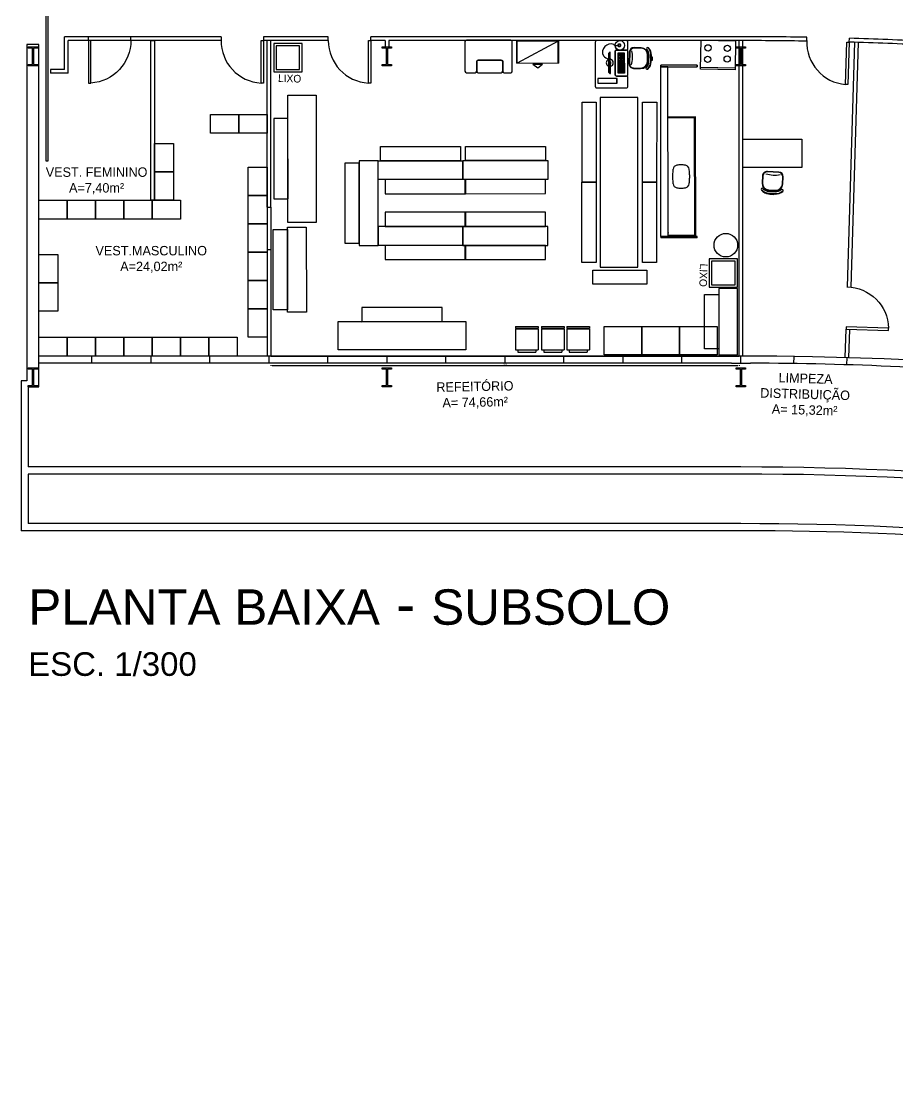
# Model space of a CAD drawing. Extents: x -15 to 8521, y -5327 to 1905.
# Drawn here: x -15 to 1843, y -1506 to 735 of the extents above; entities that cross this region are included whole.
import ezdxf

# ---------------------------------------------------------------- set-up
doc = ezdxf.new("R2010")
doc.units = 0
for name, color, linetype in [('AR-DIV', 2, 'Continuous'), ('AR-ESQ', 2, 'Continuous'), ('AR-EST', 4, 'Continuous'), ('AR-MOB', 2, 'Continuous'), ('AR-PAR-ALV', 5, 'Continuous'), ('AR-POR', 1, 'Continuous'), ('AR-TXT', 2, 'Continuous')]:
    doc.layers.add(name, color=color, linetype=linetype)
doc.layers.add('AR-VWP', color=7, linetype='Continuous', plot=False)
doc.styles.add('1-125', font='stylu.ttf', dxfattribs={"height": 0.2})
doc.styles.add('ARIAL', font='arial.ttf')
doc.dimstyles.new('ISO-25', dxfattribs={"dimtxt": 2.5, "dimasz": 2.5, "dimexe": 1.25, "dimexo": 0.625, "dimtad": 1, "dimtxsty": 'Standard', "dimcen": 2.5, "dimadec": 0, "dimazin": 0, "dimtfac": 1, "dimtmove": 0, "dimatfit": 3, "dimfxl": 1, "dimarcsym": 0})

# ---------------------------------------------------------------- blocks, each defined once
blk = doc.blocks.new('porta')
at = {"color": 2}
blk.add_lwpolyline([(0, 0), (0, 0.9), (0.05, 0.9), (0.05, 0)], close=True, dxfattribs=at)
at = {"color": 1}
blk.add_arc((0, 0.001), 0.9, 359.3457, 86.819, dxfattribs=at)
blk = doc.blocks.new('BANCADA COZINHA')
at = {"color": 5}
for p, q in [((13.006, 2.24), (13.01, 5.835)), ((13.156, 2.239), (13.156, 5.835))]:
    blk.add_line(p, q, dxfattribs=at)
at = {"color": 2}
for p, q in [((13.01, 5.835), (13.01, 5.865)), ((13.156, 5.835), (13.01, 5.835)), ((13.775, 5.865), (13.775, 5.835)), ((13.156, 2.239), (13.006, 2.239)), ((13.006, 2.239), (13.006, 2.209)), ((13.775, 2.209), (13.006, 2.209)), ((13.775, 2.239), (13.156, 2.239)), ((13.775, 2.209), (13.775, 2.239))]:
    blk.add_line(p, q, dxfattribs=at)
at = {"color": 1}
for p, q in [((13.742, 4.769), (13.156, 4.769)), ((13.722, 4.749), (13.156, 4.749)), ((13.722, 2.259), (13.722, 4.749)), ((13.742, 2.239), (13.742, 4.769)), ((13.742, 4.759), (13.742, 4.759)), ((13.156, 2.32), (13.156, 2.305)), ((13.722, 2.259), (13.156, 2.259)), ((13.742, 2.239), (13.156, 2.239))]:
    blk.add_line(p, q, dxfattribs=at)
at = {"color": 2}
blk.add_lwpolyline([(13.01, 5.835), (13.775, 5.835), (13.775, 5.865), (13.01, 5.865)], close=True, dxfattribs=at)
at = {"color": 1}
blk.add_lwpolyline([(13.252, 3.508, 0.023279), (13.254, 3.466, 0.01916), (13.261, 3.367, 0.021277), (13.262, 3.361, 0.022101), (13.263, 3.351, 0.137935), (13.289, 3.299, 0.168041), (13.343, 3.269, 0.040113), (13.433, 3.261, 0.040113), (13.524, 3.269, 0.168041), (13.578, 3.299, 0.137935), (13.604, 3.351, 0.022101), (13.605, 3.361, 0.021277), (13.606, 3.366, 0.01916), (13.614, 3.466, 0.023279), (13.616, 3.508, 0.023279), (13.614, 3.55, 0.01916), (13.606, 3.649, 0.021277), (13.606, 3.655, 0.022101), (13.604, 3.665, 0.137935), (13.578, 3.717, 0.168041), (13.524, 3.747, 0.040113), (13.434, 3.755, 0.040113), (13.344, 3.748, 0.168041), (13.29, 3.718, 0.137935), (13.264, 3.666, 0.022101), (13.262, 3.655, 0.021277), (13.262, 3.65, 0.01916), (13.254, 3.55, 0.023279)], format="xyb", close=True, dxfattribs=at)
blk.add_lwpolyline([(13.252, 3.508, 0.023279), (13.254, 3.466, 0.01916), (13.261, 3.367, 0.021277), (13.262, 3.361, 0.022101), (13.263, 3.351, 0.137935), (13.289, 3.299, 0.168041), (13.343, 3.269, 0.040113), (13.433, 3.261, 0.040113), (13.524, 3.269, 0.168041), (13.578, 3.299, 0.137935), (13.604, 3.351, 0.022101), (13.605, 3.361, 0.021277), (13.606, 3.366, 0.01916), (13.614, 3.466, 0.023279), (13.616, 3.508, 0.023279), (13.614, 3.55, 0.01916), (13.606, 3.649, 0.021277), (13.606, 3.655, 0.022101), (13.604, 3.665, 0.137935), (13.578, 3.717, 0.168041), (13.524, 3.747, 0.040113), (13.434, 3.755, 0.040113), (13.344, 3.748, 0.168041), (13.29, 3.718, 0.137935), (13.264, 3.666, 0.022101), (13.262, 3.655, 0.021277), (13.262, 3.65, 0.01916), (13.254, 3.55, 0.023279)], format="xyb", close=True, dxfattribs=at)
blk = doc.blocks.new('A$C5F0F14BC')
at = {"rotation": 0.05227500429160341}
blk.add_blockref('BANCADA COZINHA', (-14.598, -5.865), dxfattribs=at)
blk = doc.blocks.new('A$C371F30F3')
at = {"color": 2}
for p, q in [((0.48, 0.503), (0, 0.5)), ((0.003, 0.05), (0, 0.5)), ((0.483, 0.053), (0.48, 0.503)), ((0.003, 0), (0.003, 0.04)), ((0.483, 0.003), (0.003, 0)), ((0.483, 0.003), (0.483, 0.043))]:
    blk.add_line(p, q, dxfattribs=at)
at = {"color": 1}
for p, q in [((0.43, 0.553), (0.05, 0.55)), ((0.05, 0.5), (0.05, 0.55)), ((0.43, 0.503), (0.43, 0.553)), ((0.483, 0.053), (0.003, 0.05)), ((0.483, 0.043), (0.003, 0.04))]:
    blk.add_line(p, q, dxfattribs=at)
blk = doc.blocks.new('CADEIRA-S')
at = {"color": 2}
for p, q in [((0.072, 0.269), (-0.068, 0.269)), ((-0.218, 0.049), (-0.218, -0.101)), ((0.072, 0.219), (-0.068, 0.219)), ((0.072, 0.199), (-0.068, 0.199)), ((0.222, -0.101), (0.222, 0.049)), ((-0.118, -0.201), (0.122, -0.201))]:
    blk.add_line(p, q, dxfattribs=at)
at = {"color": 1}
for p, q in [((0.072, 0.259), (-0.068, 0.259)), ((-0.208, 0.049), (-0.208, -0.101)), ((0.072, 0.189), (-0.068, 0.189)), ((-0.015, 0.199), (-0.015, 0.219)), ((0.025, 0.199), (0.025, 0.219)), ((0.212, -0.101), (0.212, 0.049)), ((-0.118, -0.191), (0.122, -0.191))]:
    blk.add_line(p, q, dxfattribs=at)
at = {"color": 2}
blk.add_lwpolyline([(-0.032, 0.269), (-0.032, 0.287), (0.043, 0.287), (0.043, 0.269)], dxfattribs=at)
for centre, radius, start, end in [((-0.068, 0.049), 0.22, 90, 135), ((0.072, 0.049), 0.22, 45, 90), ((-0.206, 0.186), 0.025, 135, 315), ((-0.068, 0.049), 0.15, 90, 180), ((-0.068, 0.049), 0.17, 90, 135), ((0.072, 0.049), 0.17, 45, 90), ((0.072, 0.049), 0.15, 0, 90), ((0.21, 0.186), 0.025, 225, 45), ((-0.118, -0.101), 0.1, 180, 270), ((0.122, -0.101), 0.1, 270, 0)]:
    blk.add_arc(centre, radius, start, end, dxfattribs=at)
at = {"color": 1}
for centre, radius, start, end in [((-0.068, 0.049), 0.21, 90, 135), ((0.072, 0.049), 0.21, 45, 90), ((-0.068, 0.049), 0.14, 90, 180), ((0.072, 0.049), 0.14, 0, 90), ((-0.118, -0.101), 0.09, 180, 270), ((-0.005, -0.682), 0.553, 73.6911, 105.2491), ((0.122, -0.101), 0.09, 270, 0)]:
    blk.add_arc(centre, radius, start, end, dxfattribs=at)
blk = doc.blocks.new('CPU')
at = {"color": 1}
blk.add_line((1.172, 1.051), (1.172, 0.951), dxfattribs=at)
blk.add_lwpolyline([(0.782, 0.951), (1.192, 0.951), (1.192, 1.051), (0.782, 1.051)], close=True, dxfattribs=at)
blk = doc.blocks.new('mesa comp')
at = {"color": 2}
for p, q in [((3.893, 11.937), (3.849, 11.936)), ((3.864, 11.911), (3.864, 11.936)), ((3.879, 11.911), (3.879, 11.936)), ((3.879, 11.936), (3.879, 11.911)), ((4.016, 11.737), (4.037, 11.716)), ((4.445, 11.719), (4.037, 11.716)), ((4.466, 11.74), (4.445, 11.719))]:
    blk.add_line(p, q, dxfattribs=at)
at = {"color": 252}
for p, q in [((4.045, 11.932), (4.046, 11.924)), ((4.104, 11.934), (4.047, 11.934)), ((4.047, 11.923), (4.104, 11.923)), ((4.105, 11.925), (4.105, 11.933)), ((4.162, 12.035), (4.166, 12.035)), ((4.162, 12.022), (4.166, 12.022)), ((4.196, 12.018), (4.196, 11.993)), ((4.238, 12.02), (4.197, 12.02)), ((4.197, 11.991), (4.239, 11.991)), ((4.24, 11.993), (4.24, 12.018)), ((4.259, 12.025), (4.259, 12.034)), ((4.26, 12.014), (4.259, 12.018)), ((4.261, 12.036), (4.43, 12.037)), ((4.261, 12.023), (4.43, 12.024)), ((4.432, 12.026), (4.432, 12.035)), ((4.432, 12.015), (4.432, 12.019))]:
    blk.add_line(p, q, dxfattribs=at)
at = {"color": 2}
for points in [[(4.771, 12.09, 0.414214), (4.741, 12.12), (4.551, 12.12, 0.414214), (4.521, 12.09), (4.521, 11.88, -0.414214), (4.491, 11.85), (4.001, 11.85, -0.414214), (3.971, 11.88), (3.971, 12.09, 0.414214), (3.941, 12.12), (3.801, 12.12, 0.414214), (3.771, 12.09), (3.771, 11.46, 0.414214), (3.801, 11.43), (4.741, 11.43, 0.414214), (4.771, 11.46)], [(3.861, 11.97, 0.414214), (3.849, 11.958), (3.849, 11.923, 0.414214), (3.861, 11.911), (3.88, 11.911, 0.414214), (3.893, 11.924), (3.893, 11.958, 0.414214), (3.88, 11.971)]]:
    blk.add_lwpolyline(points, format="xyb", close=True, dxfattribs=at)
at = {"color": 1}
blk.add_lwpolyline([(4.521, 12.09, 0.414214), (4.491, 12.12), (4.001, 12.12, 0.414214), (3.971, 12.09), (3.971, 11.88, 0.414214), (4.001, 11.85), (4.491, 11.85, 0.414214), (4.521, 11.88)], format="xyb", close=True, dxfattribs=at)
at = {"color": 2}
blk.add_lwpolyline([(4.03, 12.046), (4.463, 12.049), (4.464, 11.917), (4.031, 11.914)], close=True, dxfattribs=at)
at = {"color": 252}
for points in [[(4.057, 12.023), (4.057, 12.032, 0.414214), (4.055, 12.034), (4.046, 12.034, 0.414214), (4.044, 12.032), (4.045, 12.023, 0.414214), (4.046, 12.022), (4.055, 12.022, 0.414214)], [(4.057, 12.007), (4.057, 12.016, 0.414214), (4.055, 12.018), (4.046, 12.018, 0.414214), (4.045, 12.016), (4.045, 12.007, 0.414214), (4.047, 12.006), (4.055, 12.006, 0.414214)], [(4.057, 11.991), (4.057, 12, 0.414214), (4.055, 12.002), (4.047, 12.002, 0.414214), (4.045, 12), (4.045, 11.991, 0.414214), (4.047, 11.99), (4.055, 11.99, 0.414214)], [(4.057, 11.975), (4.057, 11.984, 0.414214), (4.055, 11.986), (4.047, 11.986, 0.414214), (4.045, 11.984), (4.045, 11.975, 0.414214), (4.047, 11.974), (4.055, 11.974, 0.414214)], [(4.057, 11.96), (4.057, 11.968, 0.414214), (4.055, 11.97), (4.047, 11.97, 0.414214), (4.045, 11.968), (4.045, 11.959, 0.414214), (4.047, 11.958), (4.056, 11.958, 0.414214)], [(4.073, 12.024), (4.073, 12.032, 0.414214), (4.071, 12.034), (4.062, 12.034, 0.414214), (4.06, 12.032), (4.061, 12.024, 0.414214), (4.062, 12.022), (4.071, 12.022, 0.414214)], [(4.073, 12.008), (4.073, 12.016, 0.414214), (4.071, 12.018), (4.062, 12.018, 0.414214), (4.061, 12.016), (4.061, 12.008, 0.414214), (4.063, 12.006), (4.071, 12.006, 0.414214)], [(4.073, 11.992), (4.073, 12, 0.414214), (4.071, 12.002), (4.063, 12.002, 0.414214), (4.061, 12), (4.061, 11.992, 0.414214), (4.063, 11.99), (4.071, 11.99, 0.414214)], [(4.073, 11.976), (4.073, 11.984, 0.414214), (4.071, 11.986), (4.063, 11.986, 0.414214), (4.061, 11.984), (4.061, 11.976, 0.414214), (4.063, 11.974), (4.071, 11.974, 0.414214)], [(4.073, 11.96), (4.073, 11.968, 0.414214), (4.071, 11.97), (4.063, 11.97, 0.414214), (4.061, 11.968), (4.061, 11.96, 0.414214), (4.063, 11.958), (4.072, 11.958, 0.414214)], [(4.089, 12.024), (4.089, 12.032, 0.414214), (4.087, 12.034), (4.078, 12.034, 0.414214), (4.076, 12.032), (4.077, 12.024, 0.414214), (4.078, 12.022), (4.087, 12.022, 0.414214)], [(4.089, 12.008), (4.089, 12.016, 0.414214), (4.087, 12.018), (4.078, 12.018, 0.414214), (4.077, 12.016), (4.077, 12.008, 0.414214), (4.079, 12.006), (4.087, 12.006, 0.414214)], [(4.089, 11.992), (4.089, 12, 0.414214), (4.087, 12.002), (4.079, 12.002, 0.414214), (4.077, 12), (4.077, 11.992, 0.414214), (4.079, 11.99), (4.087, 11.99, 0.414214)], [(4.089, 11.976), (4.089, 11.984, 0.414214), (4.087, 11.986), (4.079, 11.986, 0.414214), (4.077, 11.984), (4.077, 11.976, 0.414214), (4.079, 11.974), (4.087, 11.974, 0.414214)], [(4.089, 11.96), (4.089, 11.968, 0.414214), (4.087, 11.97), (4.079, 11.97, 0.414214), (4.077, 11.968), (4.077, 11.96, 0.414214), (4.079, 11.958), (4.088, 11.958, 0.414214)], [(4.105, 12.024), (4.105, 12.033, 0.414214), (4.103, 12.034), (4.094, 12.034, 0.414214), (4.092, 12.032), (4.093, 12.024, 0.414214), (4.094, 12.022), (4.103, 12.022, 0.414214)], [(4.105, 12.008), (4.105, 12.017, 0.414214), (4.103, 12.018), (4.094, 12.018, 0.414214), (4.093, 12.016), (4.093, 12.008, 0.414214), (4.095, 12.006), (4.103, 12.006, 0.414214)], [(4.105, 11.992), (4.105, 12.001, 0.414214), (4.103, 12.002), (4.095, 12.002, 0.414214), (4.093, 12), (4.093, 11.992, 0.414214), (4.095, 11.99), (4.103, 11.99, 0.414214)], [(4.105, 11.976), (4.105, 11.985, 0.414214), (4.103, 11.986), (4.095, 11.986, 0.414214), (4.093, 11.984), (4.093, 11.976, 0.414214), (4.095, 11.974), (4.103, 11.974, 0.414214)], [(4.105, 11.96), (4.105, 11.969, 0.414214), (4.103, 11.97), (4.095, 11.97, 0.414214), (4.093, 11.968), (4.093, 11.96, 0.414214), (4.095, 11.958), (4.104, 11.958, 0.414214)], [(4.136, 12.024), (4.136, 12.033, 0.414214), (4.134, 12.035), (4.125, 12.035, 0.414214), (4.123, 12.033), (4.123, 12.024, 0.414214), (4.125, 12.022), (4.134, 12.022, 0.414214)], [(4.136, 12.008), (4.136, 12.017, 0.414214), (4.134, 12.019), (4.125, 12.019, 0.414214), (4.123, 12.017), (4.124, 12.008, 0.414214), (4.125, 12.006), (4.134, 12.006, 0.414214)], [(4.136, 11.98), (4.136, 11.988, 0.414214), (4.134, 11.99), (4.126, 11.99, 0.414214), (4.124, 11.988), (4.124, 11.98, 0.414214), (4.126, 11.978), (4.135, 11.978, 0.414214)], [(4.137, 11.96), (4.137, 11.968, 0.414214), (4.135, 11.97), (4.126, 11.97, 0.414214), (4.125, 11.968), (4.125, 11.96, 0.414214), (4.126, 11.958), (4.135, 11.958, 0.414214)], [(4.138, 11.925), (4.138, 11.934, 0.414214), (4.136, 11.935), (4.127, 11.935, 0.414214), (4.125, 11.934), (4.125, 11.925, 0.414214), (4.127, 11.923), (4.136, 11.923, 0.414214)], [(4.152, 12.024), (4.152, 12.033, 0.414214), (4.15, 12.035), (4.141, 12.035, 0.414214), (4.139, 12.033), (4.139, 12.024, 0.414214), (4.141, 12.022), (4.15, 12.022, 0.414214)], [(4.152, 12.008), (4.152, 12.017, 0.414214), (4.15, 12.019), (4.141, 12.019, 0.414214), (4.139, 12.017), (4.14, 12.008, 0.414214), (4.141, 12.006), (4.15, 12.006, 0.414214)], [(4.152, 11.98), (4.152, 11.989, 0.414214), (4.15, 11.99), (4.142, 11.99, 0.414214), (4.14, 11.989), (4.14, 11.98, 0.414214), (4.142, 11.978), (4.151, 11.978, 0.414214)], [(4.153, 11.96), (4.153, 11.969, 0.414214), (4.151, 11.97), (4.142, 11.97, 0.414214), (4.141, 11.968), (4.141, 11.96, 0.414214), (4.142, 11.958), (4.151, 11.958, 0.414214)], [(4.154, 11.925), (4.154, 11.934, 0.414214), (4.152, 11.936), (4.143, 11.936, 0.414214), (4.141, 11.934), (4.141, 11.925, 0.414214), (4.143, 11.923), (4.152, 11.923, 0.414214)], [(4.168, 12.024), (4.168, 12.033, 0.414214), (4.166, 12.035), (4.157, 12.035, 0.414214), (4.155, 12.033), (4.155, 12.024, 0.414214), (4.157, 12.022), (4.166, 12.022, 0.414214)], [(4.168, 12.008), (4.168, 12.017, 0.414214), (4.166, 12.019), (4.157, 12.019, 0.414214), (4.155, 12.017), (4.156, 12.008, 0.414214), (4.157, 12.006), (4.166, 12.006, 0.414214)], [(4.168, 11.98), (4.168, 11.989, 0.414214), (4.166, 11.991), (4.158, 11.991, 0.414214), (4.156, 11.989), (4.156, 11.98, 0.414214), (4.158, 11.978), (4.167, 11.978, 0.414214)], [(4.169, 11.96), (4.169, 11.969, 0.414214), (4.167, 11.971), (4.158, 11.97, 0.414214), (4.157, 11.969), (4.157, 11.96, 0.414214), (4.158, 11.958), (4.167, 11.958, 0.414214)], [(4.17, 11.925), (4.17, 11.934, 0.414214), (4.168, 11.936), (4.159, 11.936, 0.414214), (4.157, 11.934), (4.157, 11.925, 0.414214), (4.159, 11.923), (4.168, 11.923, 0.414214)], [(4.208, 11.977), (4.208, 11.986, 0.414214), (4.206, 11.987), (4.198, 11.987, 0.414214), (4.196, 11.985), (4.196, 11.977, 0.414214), (4.198, 11.975), (4.206, 11.975, 0.414214)], [(4.208, 11.961), (4.208, 11.97, 0.414214), (4.206, 11.971), (4.198, 11.971, 0.414214), (4.196, 11.969), (4.196, 11.961, 0.414214), (4.198, 11.959), (4.206, 11.959, 0.414214)], [(4.208, 11.945), (4.208, 11.954, 0.414214), (4.206, 11.955), (4.198, 11.955, 0.414214), (4.196, 11.953), (4.196, 11.945, 0.414214), (4.198, 11.943), (4.207, 11.943, 0.414214)], [(4.209, 11.926), (4.209, 11.934, 0.414214), (4.207, 11.936), (4.199, 11.936, 0.414214), (4.197, 11.934), (4.197, 11.926, 0.414214), (4.199, 11.924), (4.207, 11.924, 0.414214)], [(4.224, 11.977), (4.224, 11.986, 0.414214), (4.222, 11.988), (4.214, 11.987, 0.414214), (4.212, 11.986), (4.212, 11.977, 0.414214), (4.214, 11.975), (4.222, 11.975, 0.414214)], [(4.224, 11.961), (4.224, 11.97, 0.414214), (4.222, 11.972), (4.214, 11.971, 0.414214), (4.212, 11.97), (4.212, 11.961, 0.414214), (4.214, 11.959), (4.222, 11.959, 0.414214)], [(4.224, 11.945), (4.224, 11.954, 0.414214), (4.222, 11.956), (4.214, 11.955, 0.414214), (4.212, 11.954), (4.212, 11.945, 0.414214), (4.214, 11.943), (4.223, 11.943, 0.414214)], [(4.225, 11.926), (4.225, 11.935, 0.414214), (4.223, 11.936), (4.215, 11.936, 0.414214), (4.213, 11.934), (4.213, 11.926, 0.414214), (4.215, 11.924), (4.223, 11.924, 0.414214)], [(4.24, 11.977), (4.24, 11.986, 0.414214), (4.238, 11.988), (4.23, 11.988, 0.414214), (4.228, 11.986), (4.228, 11.977, 0.414214), (4.23, 11.975), (4.238, 11.975, 0.414214)], [(4.24, 11.961), (4.24, 11.97, 0.414214), (4.238, 11.972), (4.23, 11.972, 0.414214), (4.228, 11.97), (4.228, 11.961, 0.414214), (4.23, 11.959), (4.238, 11.959, 0.414214)], [(4.24, 11.945), (4.24, 11.954, 0.414214), (4.238, 11.956), (4.23, 11.956, 0.414214), (4.228, 11.954), (4.228, 11.945, 0.414214), (4.23, 11.943), (4.239, 11.943, 0.414214)], [(4.241, 11.926), (4.241, 11.935, 0.414214), (4.239, 11.937), (4.231, 11.936, 0.414214), (4.229, 11.935), (4.229, 11.926, 0.414214), (4.231, 11.924), (4.239, 11.924, 0.414214)], [(4.256, 12.009), (4.256, 12.018, 0.414214), (4.254, 12.02), (4.245, 12.02, 0.414214), (4.243, 12.018), (4.244, 12.009, 0.414214), (4.245, 12.007), (4.254, 12.007, 0.414214)], [(4.256, 11.993), (4.256, 12.002, 0.414214), (4.254, 12.004), (4.245, 12.004, 0.414214), (4.244, 12.002), (4.244, 11.993, 0.414214), (4.246, 11.991), (4.254, 11.991, 0.414214)], [(4.256, 11.977), (4.256, 11.986, 0.414214), (4.254, 11.988), (4.246, 11.988, 0.414214), (4.244, 11.986), (4.244, 11.977, 0.414214), (4.246, 11.975), (4.254, 11.975, 0.414214)], [(4.256, 11.961), (4.256, 11.97, 0.414214), (4.254, 11.972), (4.246, 11.972, 0.414214), (4.244, 11.97), (4.244, 11.961, 0.414214), (4.246, 11.959), (4.254, 11.959, 0.414214)], [(4.256, 11.945), (4.256, 11.954, 0.414214), (4.254, 11.956), (4.246, 11.956, 0.414214), (4.244, 11.954), (4.244, 11.945, 0.414214), (4.246, 11.943), (4.255, 11.943, 0.414214)], [(4.257, 11.926), (4.257, 11.935, 0.414214), (4.255, 11.937), (4.247, 11.937, 0.414214), (4.245, 11.935), (4.245, 11.926, 0.414214), (4.247, 11.924), (4.255, 11.924, 0.414214)], [(4.272, 12.009), (4.272, 12.018, 0.414214), (4.27, 12.02), (4.261, 12.02, 0.414214), (4.259, 12.018), (4.26, 12.009, 0.414214), (4.261, 12.007), (4.27, 12.007, 0.414214)], [(4.272, 11.993), (4.272, 12.002, 0.414214), (4.27, 12.004), (4.261, 12.004, 0.414214), (4.26, 12.002), (4.26, 11.993, 0.414214), (4.262, 11.991), (4.27, 11.991, 0.414214)], [(4.272, 11.977), (4.272, 11.986, 0.414214), (4.27, 11.988), (4.262, 11.988, 0.414214), (4.26, 11.986), (4.26, 11.977, 0.414214), (4.262, 11.975), (4.27, 11.975, 0.414214)], [(4.272, 11.961), (4.272, 11.97, 0.414214), (4.27, 11.972), (4.262, 11.972, 0.414214), (4.26, 11.97), (4.26, 11.961, 0.414214), (4.262, 11.959), (4.27, 11.959, 0.414214)], [(4.272, 11.945), (4.272, 11.954, 0.414214), (4.27, 11.956), (4.262, 11.956, 0.414214), (4.26, 11.954), (4.26, 11.945, 0.414214), (4.262, 11.943), (4.271, 11.943, 0.414214)], [(4.273, 11.926), (4.273, 11.935, 0.414214), (4.271, 11.937), (4.263, 11.937, 0.414214), (4.261, 11.935), (4.261, 11.926, 0.414214), (4.263, 11.924), (4.271, 11.924, 0.414214)], [(4.288, 12.01), (4.288, 12.018, 0.414214), (4.286, 12.02), (4.277, 12.02, 0.414214), (4.275, 12.018), (4.276, 12.009, 0.414214), (4.277, 12.008), (4.286, 12.008, 0.414214)], [(4.288, 11.994), (4.288, 12.002, 0.414214), (4.286, 12.004), (4.277, 12.004, 0.414214), (4.276, 12.002), (4.276, 11.993, 0.414214), (4.278, 11.992), (4.286, 11.992, 0.414214)], [(4.288, 11.978), (4.288, 11.986, 0.414214), (4.286, 11.988), (4.278, 11.988, 0.414214), (4.276, 11.986), (4.276, 11.977, 0.414214), (4.278, 11.976), (4.286, 11.976, 0.414214)], [(4.288, 11.962), (4.288, 11.97, 0.414214), (4.286, 11.972), (4.278, 11.972, 0.414214), (4.276, 11.97), (4.276, 11.961, 0.414214), (4.278, 11.96), (4.286, 11.96, 0.414214)], [(4.288, 11.946), (4.288, 11.954, 0.414214), (4.286, 11.956), (4.278, 11.956, 0.414214), (4.276, 11.954), (4.276, 11.945, 0.414214), (4.278, 11.944), (4.287, 11.944, 0.414214)], [(4.289, 11.926), (4.289, 11.935, 0.414214), (4.287, 11.937), (4.279, 11.937, 0.414214), (4.277, 11.935), (4.277, 11.926, 0.414214), (4.279, 11.924), (4.287, 11.924, 0.414214)], [(4.304, 12.01), (4.304, 12.018, 0.414214), (4.302, 12.02), (4.293, 12.02, 0.414214), (4.291, 12.018), (4.292, 12.01, 0.414214), (4.293, 12.008), (4.302, 12.008, 0.414214)], [(4.304, 11.994), (4.304, 12.002, 0.414214), (4.302, 12.004), (4.293, 12.004, 0.414214), (4.292, 12.002), (4.292, 11.994, 0.414214), (4.294, 11.992), (4.302, 11.992, 0.414214)], [(4.304, 11.978), (4.304, 11.986, 0.414214), (4.302, 11.988), (4.294, 11.988, 0.414214), (4.292, 11.986), (4.292, 11.978, 0.414214), (4.294, 11.976), (4.302, 11.976, 0.414214)], [(4.304, 11.962), (4.304, 11.97, 0.414214), (4.302, 11.972), (4.294, 11.972, 0.414214), (4.292, 11.97), (4.292, 11.962, 0.414214), (4.294, 11.96), (4.302, 11.96, 0.414214)], [(4.304, 11.946), (4.304, 11.954, 0.414214), (4.302, 11.956), (4.294, 11.956, 0.414214), (4.292, 11.954), (4.292, 11.946, 0.414214), (4.294, 11.944), (4.303, 11.944, 0.414214)], [(4.305, 11.926), (4.305, 11.935, 0.414214), (4.303, 11.937), (4.295, 11.937, 0.414214), (4.293, 11.935), (4.293, 11.926, 0.414214), (4.295, 11.925), (4.303, 11.925, 0.414214)], [(4.32, 12.01), (4.32, 12.018, 0.414214), (4.318, 12.02), (4.309, 12.02, 0.414214), (4.307, 12.018), (4.308, 12.01, 0.414214), (4.309, 12.008), (4.318, 12.008, 0.414214)], [(4.32, 11.994), (4.32, 12.002, 0.414214), (4.318, 12.004), (4.309, 12.004, 0.414214), (4.308, 12.002), (4.308, 11.994, 0.414214), (4.31, 11.992), (4.318, 11.992, 0.414214)], [(4.32, 11.978), (4.32, 11.986, 0.414214), (4.318, 11.988), (4.31, 11.988, 0.414214), (4.308, 11.986), (4.308, 11.978, 0.414214), (4.31, 11.976), (4.318, 11.976, 0.414214)], [(4.32, 11.962), (4.32, 11.97, 0.414214), (4.318, 11.972), (4.31, 11.972, 0.414214), (4.308, 11.97), (4.308, 11.962, 0.414214), (4.31, 11.96), (4.318, 11.96, 0.414214)], [(4.32, 11.946), (4.32, 11.954, 0.414214), (4.318, 11.956), (4.31, 11.956, 0.414214), (4.308, 11.954), (4.308, 11.946, 0.414214), (4.31, 11.944), (4.319, 11.944, 0.414214)], [(4.321, 11.927), (4.321, 11.935, 0.414214), (4.319, 11.937), (4.311, 11.937, 0.414214), (4.309, 11.935), (4.309, 11.927, 0.414214), (4.311, 11.925), (4.319, 11.925, 0.414214)], [(4.336, 12.01), (4.336, 12.019, 0.414214), (4.334, 12.02), (4.325, 12.02, 0.414214), (4.323, 12.018), (4.324, 12.01, 0.414214), (4.325, 12.008), (4.334, 12.008, 0.414214)], [(4.336, 11.994), (4.336, 12.003, 0.414214), (4.334, 12.004), (4.325, 12.004, 0.414214), (4.324, 12.002), (4.324, 11.994, 0.414214), (4.326, 11.992), (4.334, 11.992, 0.414214)], [(4.336, 11.978), (4.336, 11.987, 0.414214), (4.334, 11.988), (4.326, 11.988, 0.414214), (4.324, 11.986), (4.324, 11.978, 0.414214), (4.326, 11.976), (4.334, 11.976, 0.414214)], [(4.336, 11.962), (4.336, 11.971, 0.414214), (4.334, 11.972), (4.326, 11.972, 0.414214), (4.324, 11.97), (4.324, 11.962, 0.414214), (4.326, 11.96), (4.334, 11.96, 0.414214)], [(4.336, 11.946), (4.336, 11.955, 0.414214), (4.334, 11.956), (4.326, 11.956, 0.414214), (4.324, 11.954), (4.324, 11.946, 0.414214), (4.326, 11.944), (4.335, 11.944, 0.414214)], [(4.337, 11.927), (4.337, 11.935, 0.414214), (4.335, 11.937), (4.327, 11.937, 0.414214), (4.325, 11.935), (4.325, 11.927, 0.414214), (4.327, 11.925), (4.335, 11.925, 0.414214)], [(4.352, 12.01), (4.352, 12.019, 0.414214), (4.35, 12.021), (4.341, 12.02, 0.414214), (4.339, 12.019), (4.34, 12.01, 0.414214), (4.341, 12.008), (4.35, 12.008, 0.414214)], [(4.352, 11.994), (4.352, 12.003, 0.414214), (4.35, 12.005), (4.341, 12.004, 0.414214), (4.34, 12.003), (4.34, 11.994, 0.414214), (4.342, 11.992), (4.35, 11.992, 0.414214)], [(4.352, 11.978), (4.352, 11.987, 0.414214), (4.35, 11.988), (4.342, 11.988, 0.414214), (4.34, 11.987), (4.34, 11.978, 0.414214), (4.342, 11.976), (4.35, 11.976, 0.414214)], [(4.352, 11.962), (4.352, 11.971, 0.414214), (4.35, 11.973), (4.342, 11.972, 0.414214), (4.34, 11.971), (4.34, 11.962, 0.414214), (4.342, 11.96), (4.35, 11.96, 0.414214)], [(4.352, 11.946), (4.352, 11.955, 0.414214), (4.35, 11.957), (4.342, 11.956, 0.414214), (4.34, 11.955), (4.34, 11.946, 0.414214), (4.342, 11.944), (4.351, 11.944, 0.414214)], [(4.353, 11.927), (4.353, 11.935, 0.414214), (4.351, 11.937), (4.343, 11.937, 0.414214), (4.341, 11.935), (4.341, 11.927, 0.414214), (4.343, 11.925), (4.351, 11.925, 0.414214)], [(4.368, 12.01), (4.368, 12.019, 0.414214), (4.366, 12.021), (4.357, 12.021, 0.414214), (4.355, 12.019), (4.356, 12.01, 0.414214), (4.357, 12.008), (4.366, 12.008, 0.414214)], [(4.368, 11.994), (4.368, 12.003, 0.414214), (4.366, 12.005), (4.357, 12.005, 0.414214), (4.356, 12.003), (4.356, 11.994, 0.414214), (4.358, 11.992), (4.366, 11.992, 0.414214)], [(4.368, 11.978), (4.368, 11.987, 0.414214), (4.366, 11.989), (4.358, 11.989, 0.414214), (4.356, 11.987), (4.356, 11.978, 0.414214), (4.358, 11.976), (4.366, 11.976, 0.414214)], [(4.368, 11.962), (4.368, 11.971, 0.414214), (4.366, 11.973), (4.358, 11.973, 0.414214), (4.356, 11.971), (4.356, 11.962, 0.414214), (4.358, 11.96), (4.366, 11.96, 0.414214)], [(4.368, 11.946), (4.368, 11.955, 0.414214), (4.366, 11.957), (4.358, 11.957, 0.414214), (4.356, 11.955), (4.356, 11.946, 0.414214), (4.358, 11.944), (4.367, 11.944, 0.414214)], [(4.369, 11.927), (4.369, 11.936, 0.414214), (4.367, 11.937), (4.359, 11.937, 0.414214), (4.357, 11.936), (4.357, 11.927, 0.414214), (4.359, 11.925), (4.367, 11.925, 0.414214)], [(4.384, 12.01), (4.384, 12.019, 0.414214), (4.382, 12.021), (4.373, 12.021, 0.414214), (4.371, 12.019), (4.372, 12.01, 0.414214), (4.373, 12.008), (4.382, 12.008, 0.414214)], [(4.384, 11.994), (4.384, 12.003, 0.414214), (4.382, 12.005), (4.373, 12.005, 0.414214), (4.372, 12.003), (4.372, 11.994, 0.414214), (4.374, 11.992), (4.382, 11.992, 0.414214)], [(4.384, 11.978), (4.384, 11.987, 0.414214), (4.382, 11.989), (4.374, 11.989, 0.414214), (4.372, 11.987), (4.372, 11.978, 0.414214), (4.374, 11.976), (4.382, 11.976, 0.414214)], [(4.384, 11.962), (4.384, 11.971, 0.414214), (4.382, 11.973), (4.374, 11.973, 0.414214), (4.372, 11.971), (4.372, 11.962, 0.414214), (4.374, 11.96), (4.382, 11.96, 0.414214)], [(4.384, 11.946), (4.384, 11.955, 0.414214), (4.382, 11.957), (4.374, 11.957, 0.414214), (4.372, 11.955), (4.372, 11.946, 0.414214), (4.374, 11.944), (4.383, 11.944, 0.414214)], [(4.385, 11.927), (4.385, 11.936, 0.414214), (4.383, 11.938), (4.375, 11.938, 0.414214), (4.373, 11.936), (4.373, 11.927, 0.414214), (4.375, 11.925), (4.383, 11.925, 0.414214)], [(4.4, 12.01), (4.4, 12.019, 0.414214), (4.398, 12.021), (4.389, 12.021, 0.414214), (4.387, 12.019), (4.388, 12.01, 0.414214), (4.389, 12.008), (4.398, 12.008, 0.414214)], [(4.4, 11.994), (4.4, 12.003, 0.414214), (4.398, 12.005), (4.389, 12.005, 0.414214), (4.388, 12.003), (4.388, 11.994, 0.414214), (4.39, 11.992), (4.398, 11.992, 0.414214)], [(4.4, 11.978), (4.4, 11.987, 0.414214), (4.398, 11.989), (4.39, 11.989, 0.414214), (4.388, 11.987), (4.388, 11.978, 0.414214), (4.39, 11.976), (4.398, 11.976, 0.414214)], [(4.4, 11.962), (4.4, 11.971, 0.414214), (4.398, 11.973), (4.39, 11.973, 0.414214), (4.388, 11.971), (4.388, 11.962, 0.414214), (4.39, 11.96), (4.398, 11.96, 0.414214)], [(4.4, 11.946), (4.4, 11.955, 0.414214), (4.398, 11.957), (4.39, 11.957, 0.414214), (4.388, 11.955), (4.388, 11.946, 0.414214), (4.39, 11.944), (4.399, 11.944, 0.414214)], [(4.401, 11.927), (4.401, 11.936, 0.414214), (4.399, 11.938), (4.391, 11.938, 0.414214), (4.389, 11.936), (4.389, 11.927, 0.414214), (4.391, 11.925), (4.399, 11.925, 0.414214)], [(4.416, 12.01), (4.416, 12.019, 0.414214), (4.414, 12.021), (4.405, 12.021, 0.414214), (4.403, 12.019), (4.404, 12.01, 0.414214), (4.405, 12.008), (4.414, 12.009, 0.414214)], [(4.416, 11.994), (4.416, 12.003, 0.414214), (4.414, 12.005), (4.405, 12.005, 0.414214), (4.404, 12.003), (4.404, 11.994, 0.414214), (4.406, 11.992), (4.414, 11.993, 0.414214)], [(4.416, 11.978), (4.416, 11.987, 0.414214), (4.414, 11.989), (4.406, 11.989, 0.414214), (4.404, 11.987), (4.404, 11.978, 0.414214), (4.406, 11.976), (4.414, 11.977, 0.414214)], [(4.416, 11.962), (4.416, 11.971, 0.414214), (4.414, 11.973), (4.406, 11.973, 0.414214), (4.404, 11.971), (4.404, 11.962, 0.414214), (4.406, 11.96), (4.414, 11.961, 0.414214)], [(4.416, 11.946), (4.416, 11.955, 0.414214), (4.414, 11.957), (4.406, 11.957, 0.414214), (4.404, 11.955), (4.404, 11.946, 0.414214), (4.406, 11.944), (4.415, 11.945, 0.414214)], [(4.417, 11.927), (4.417, 11.936, 0.414214), (4.415, 11.938), (4.407, 11.938, 0.414214), (4.405, 11.936), (4.405, 11.927, 0.414214), (4.407, 11.925), (4.415, 11.925, 0.414214)], [(4.432, 12.011), (4.432, 12.019, 0.414214), (4.43, 12.021), (4.421, 12.021, 0.414214), (4.419, 12.019), (4.42, 12.01, 0.414214), (4.421, 12.009), (4.43, 12.009, 0.414214)], [(4.432, 11.995), (4.432, 12.003, 0.414214), (4.43, 12.005), (4.421, 12.005, 0.414214), (4.42, 12.003), (4.42, 11.994, 0.414214), (4.422, 11.993), (4.43, 11.993, 0.414214)], [(4.432, 11.979), (4.432, 11.987, 0.414214), (4.43, 11.989), (4.422, 11.989, 0.414214), (4.42, 11.987), (4.42, 11.978, 0.414214), (4.422, 11.977), (4.43, 11.977, 0.414214)], [(4.432, 11.963), (4.432, 11.971, 0.414214), (4.43, 11.973), (4.422, 11.973, 0.414214), (4.42, 11.971), (4.42, 11.962, 0.414214), (4.422, 11.961), (4.43, 11.961, 0.414214)], [(4.432, 11.947), (4.432, 11.955, 0.414214), (4.43, 11.957), (4.422, 11.957, 0.414214), (4.42, 11.955), (4.42, 11.946, 0.414214), (4.422, 11.945), (4.431, 11.945, 0.414214)], [(4.433, 11.927), (4.433, 11.936, 0.414214), (4.431, 11.938), (4.423, 11.938, 0.414214), (4.421, 11.936), (4.421, 11.927, 0.414214), (4.423, 11.925), (4.431, 11.926, 0.414214)], [(4.448, 12.011), (4.448, 12.019, 0.414214), (4.446, 12.021), (4.437, 12.021, 0.414214), (4.435, 12.019), (4.436, 12.011, 0.414214), (4.437, 12.009), (4.446, 12.009, 0.414214)], [(4.448, 11.995), (4.448, 12.003, 0.414214), (4.446, 12.005), (4.437, 12.005, 0.414214), (4.436, 12.003), (4.436, 11.995, 0.414214), (4.438, 11.993), (4.446, 11.993, 0.414214)], [(4.448, 11.979), (4.448, 11.987, 0.414214), (4.446, 11.989), (4.438, 11.989, 0.414214), (4.436, 11.987), (4.436, 11.979, 0.414214), (4.438, 11.977), (4.446, 11.977, 0.414214)], [(4.448, 11.963), (4.448, 11.971, 0.414214), (4.446, 11.973), (4.438, 11.973, 0.414214), (4.436, 11.971), (4.436, 11.963, 0.414214), (4.438, 11.961), (4.446, 11.961, 0.414214)], [(4.448, 11.947), (4.448, 11.955, 0.414214), (4.446, 11.957), (4.438, 11.957, 0.414214), (4.436, 11.955), (4.436, 11.947, 0.414214), (4.438, 11.945), (4.447, 11.945, 0.414214)], [(4.449, 11.928), (4.449, 11.936, 0.414214), (4.447, 11.938), (4.439, 11.938, 0.414214), (4.437, 11.936), (4.437, 11.927, 0.414214), (4.439, 11.926), (4.447, 11.926, 0.414214)]]:
    blk.add_lwpolyline(points, format="xyb", close=True, dxfattribs=at)
at = {"color": 1}
blk.add_lwpolyline([(4.466, 11.753), (4.016, 11.749), (4.016, 11.737), (4.466, 11.74)], close=True, dxfattribs=at)
blk.add_circle((3.871, 11.952), 0.1, dxfattribs=at)
at = {"color": 2}
for centre, radius, start, end in [((3.75, 11.889), 0.123, 328.7994, 10.3838), ((4.016, 11.759), 0.174, 157.8833, 296.1032), ((3.965, 11.75), 0.195, 310.8734, 350.0026)]:
    blk.add_arc(centre, radius, start, end, dxfattribs=at)
at = {"color": 252}
for centre, start, end in [((4.047, 11.932), 90.4293, 180.4293), ((4.047, 11.924), 180.4293, 270.4293), ((4.104, 11.933), 0.4293, 90.4293), ((4.104, 11.925), 270.4293, 0.4293), ((4.197, 12.018), 90.4293, 180.4293), ((4.197, 11.993), 180.4293, 270.4293), ((4.238, 12.018), 0.4293, 90.4293), ((4.239, 11.993), 270.4293, 0.4293), ((4.261, 12.034), 90.4293, 180.4293), ((4.261, 12.025), 180.4293, 270.4293), ((4.43, 12.035), 0.4293, 90.4293), ((4.43, 12.026), 270.4293, 0.4293)]:
    blk.add_arc(centre, 0.0016, start, end, dxfattribs=at)
at = {"color": 1}
for radius, start, end in [(0.075, 10.0234, 170.8353), (0.075, 196.8593, 343.9994), (0.025, 30.4293, 150.4293), (0.025, 238.4813, 302.3774)]:
    blk.add_arc((4.241, 11.738), radius, start, end, dxfattribs=at)
at = {"rotation": 90.02502483308584}
blk.add_blockref('CPU', (5.624, 10.706), dxfattribs=at)
blk = doc.blocks.new('ARM-ALTO')
at = {"color": 0, "linetype": 'Continuous', "lineweight": 15}
for p, q in [((2109.784, 1073.118), (2109.304, 1073.118)), ((2109.304, 1072.218), (2109.304, 1073.118)), ((2109.784, 1073.118), (2109.784, 1072.218)), ((2109.784, 1072.218), (2109.304, 1072.218)), ((2109.784, 1072.218), (2109.304, 1072.218)), ((2109.784, 1072.218), (2109.304, 1072.218))]:
    blk.add_line(p, q, dxfattribs=at)
at = {"color": 0}
for p, q in [((2109.784, 1073.1), (2109.304, 1073.1)), ((2109.316, 1072.236), (2109.316, 1073.1)), ((2109.803, 1072.768), (2109.803, 1072.568)), ((2109.803, 1072.768), (2109.878, 1072.668)), ((2109.878, 1072.668), (2109.803, 1072.568)), ((2109.784, 1072.236), (2109.304, 1072.236))]:
    blk.add_line(p, q, dxfattribs=at)
blk = doc.blocks.new('FOGAO')
at = {"color": 1}
for points in [[(17.038, 11.745), (17.038, 11.136), (16.306, 11.136), (16.306, 11.745)], [(17.038, 11.745), (17.038, 11.703), (16.306, 11.703), (16.306, 11.745)]]:
    blk.add_lwpolyline(points, close=True, dxfattribs=at)
for centre in [(16.477, 11.524), (16.89, 11.536), (16.477, 11.294), (16.885, 11.294)]:
    blk.add_circle(centre, 0.0665, dxfattribs=at)
blk = doc.blocks.new('*D66')
at = {"color": 0, "lineweight": -2, "transparency": 16777216}
for p, q in [((514.1, 6.1), (514.1, 4.6)), ((516.6, 5.8), (1503.5, 5.8)), ((1506, 6.1), (1506, 4.6))]:
    blk.add_line(p, q, dxfattribs=at)
at = {"color": 0, "transparency": 16777216}
for points in [[(516.6, 6.3), (516.6, 5.4), (514.1, 5.8)], [(1503.5, 6.3), (1503.5, 5.4), (1506, 5.8)]]:
    blk.add_solid(points, dxfattribs=at)
at = {"layer": 'Defpoints', "color": 0, "transparency": 16777216}
for p in [(514.1, 25.4), (1506, 25.4), (1506, 5.8)]:
    blk.add_point(p, dxfattribs=at)
at = {"color": 0, "transparency": 16777216, "insert": (1010.1, 7.9), "char_height": 2.5, "attachment_point": 5}
blk.add_mtext('991,9', dxfattribs=at)

msp = doc.modelspace()

# ---------------------------------------------------------------- linework, layer by layer
at = {"color": 10}
for p, q in [((514.13, 25.4), (1506.03, 25.4)), ((1506.03, 25.4), (514.13, 25.4))]:
    msp.add_line(p, q, dxfattribs=at)
at = {"layer": 'AR-DIV'}
for p, q in [((76.516, 632.723), (76.516, 701.9)), ((127.512, 701.9), (76.516, 701.9)), ((76.516, 632.723), (76.516, 701.9)), ((408.53, 701.9), (76.516, 701.9)), ((127.512, 693.9), (127.512, 701.9)), ((217.513, 693.9), (217.513, 701.9)), ((408.53, 701.9), (408.53, 693.9)), ((635.786, 701.9), (498.53, 701.9)), ((1026.878, 701.9), (725.786, 701.9)), ((725.786, 693.9), (725.786, 701.9)), ((1510.03, 701.9), (1026.878, 701.9)), ((84.516, 624.723), (84.516, 693.9)), ((127.512, 693.9), (84.516, 693.9)), ((84.516, 624.723), (84.516, 693.9)), ((408.53, 693.9), (84.516, 693.9)), ((635.786, 693.9), (498.53, 693.9)), ((756.03, 693.9), (725.786, 693.9)), ((756.03, 693.9), (756.03, 680.4)), ((1026.878, 693.9), (764.03, 693.9)), ((764.03, 693.9), (764.03, 680.4)), ((1510.03, 693.9), (1026.878, 693.9)), ((1506.03, 680.4), (1506.03, 693.9)), ((1506.03, 642.9), (1506.03, 677.9)), ((1514.03, 680.4), (1514.03, 693.899)), ((1514.03, 642.9), (1514.03, 677.9)), ((1735.6, 172.117), (1751.499, 690.257)), ((1743.586, 171.528), (1759.495, 690.011)), ((47.03, 632.723), (47.03, 624.723)), ((76.516, 632.723), (47.03, 632.723)), ((76.516, 632.723), (47.03, 632.723)), ((1506.03, 25.4), (1506.03, 640.4)), ((1514.03, 25.401), (1514.03, 640.4)), ((84.516, 624.723), (47.03, 624.723)), ((84.516, 624.723), (47.03, 624.723)), ((505.93, 251.065), (505.93, 25.4)), ((514.13, 251.065), (514.13, 25.4)), ((1730.999, 22.182), (1732.84, 82.153)), ((1738.996, 21.94), (1740.836, 81.921)), ((1490.03, 10.4), (1530.03, 10.373))]:
    msp.add_line(p, q, dxfattribs=at)
for points in [[(498.53, 701.9), (498.53, 693.9)], [(635.786, 693.9), (635.786, 701.9)], [(635.786, 693.9), (635.786, 701.9)], [(1649.534, 692.684), (1649.669, 701.025)], [(1739.517, 690.609), (1739.761, 698.984)], [(505.93, 341.101), (505.93, 693.9)], [(514.13, 341.101), (514.13, 693.9)], [(22.53, 355.65), (267.725, 355.65)], [(505.93, 341.101), (514.13, 341.101)], [(505.93, 341.101), (505.93, 251.065)], [(514.13, 341.101), (514.13, 251.065)], [(505.93, 251.065), (514.13, 251.065)]]:
    msp.add_lwpolyline(points, dxfattribs=at)
msp.add_lwpolyline([(267.725, 355.65), (259.725, 355.65), (259.725, 693.9), (267.725, 693.9)], close=True, dxfattribs=at)
for centre, radius, start, end in [((1535.888, -6311.588), 7013.535, 89.0704458, 90.2112413), ((1453.865, -8221.196), 8924.76, 87.1185355, 88.1642738), ((1510.03, -7309.6), 8003.5, 89.0012655, 90), ((1476.472, -8172.57), 8867.081, 87.2461182, 88.3000513)]:
    msp.add_arc(centre, radius, start, end, dxfattribs=at)
at = {"layer": 'AR-ESQ'}
for p, q in [((1510.03, 25.4), (22.53, 25.4)), ((135.03, 10.4), (135.03, 25.4)), ((260.03, 25.4), (260.03, 10.4)), ((385.03, 10.4), (385.03, 25.4)), ((510.03, 25.4), (510.03, 10.4)), ((635.03, 10.4), (635.03, 25.4)), ((760.03, 25.4), (760.03, 10.4)), ((885.03, 10.4), (885.03, 25.4)), ((1010.03, 25.4), (1010.03, 10.4)), ((1135.03, 10.4), (1135.03, 25.4)), ((1260.03, 25.4), (1260.03, 10.4)), ((1385.03, 10.4), (1385.03, 25.4)), ((1510.03, 10.386), (1510.03, 25.4)), ((1622.295, 9.539), (1622.526, 24.596)), ((740.03, 10.4), (22.53, 10.4)), ((1490.03, 10.4), (740.03, 10.4)), ((1734.534, 6.956), (1734.998, 22.062))]:
    msp.add_line(p, q, dxfattribs=at)
for centre, radius, start, end in [((1514.05, -7285.948), 7311.349, 52.2356563, 90.0314999), ((1510.03, -7309.6), 7320, 84.8839419, 89.843454)]:
    msp.add_arc(centre, radius, start, end, dxfattribs=at)
at = {"layer": 'AR-EST'}
for points in [[(0.03, 680.4), (20.03, 680.4), (20.03, 677.9), (11.03, 677.9), (11.03, 642.9), (20.03, 642.9), (20.03, 640.4), (0.03, 640.4), (0.03, 642.9), (9.03, 642.9), (9.03, 677.9), (0.03, 677.9), (0.03, 680.4)], [(750.03, 680.4), (770.03, 680.4), (770.03, 677.9), (761.03, 677.9), (761.03, 642.9), (770.03, 642.9), (770.03, 640.4), (750.03, 640.4), (750.03, 642.9), (759.03, 642.9), (759.03, 677.9), (750.03, 677.9), (750.03, 680.4)], [(1500.03, 680.4), (1520.03, 680.4), (1520.03, 677.9), (1511.03, 677.9), (1511.03, 642.9), (1520.03, 642.9), (1520.03, 640.4), (1500.03, 640.4), (1500.03, 642.9), (1509.03, 642.9), (1509.03, 677.9), (1500.03, 677.9), (1500.03, 680.4)], [(0.03, 0.4), (20.03, 0.4), (20.03, -2.1), (11.03, -2.1), (11.03, -37.1), (20.03, -37.1), (20.03, -39.6), (0.03, -39.6), (0.03, -37.1), (9.03, -37.1), (9.03, -2.1), (0.03, -2.1), (0.03, 0.4)], [(750.03, 0.4), (770.03, 0.4), (770.03, -2.1), (761.03, -2.1), (761.03, -37.1), (770.03, -37.1), (770.03, -39.6), (750.03, -39.6), (750.03, -37.1), (759.03, -37.1), (759.03, -2.1), (750.03, -2.1), (750.03, 0.4)], [(1500.03, 0.4), (1520.03, 0.4), (1520.03, -2.1), (1511.03, -2.1), (1511.03, -37.1), (1520.03, -37.1), (1520.03, -39.6), (1500.03, -39.6), (1500.03, -37.1), (1509.03, -37.1), (1509.03, -2.1), (1500.03, -2.1), (1500.03, 0.4)]]:
    msp.add_lwpolyline(points, dxfattribs=at)
at = {"layer": 'AR-MOB', "color": 1}
msp.add_line((1122.611, 692.7), (1036.211, 645.9), dxfattribs=at)
for points in [[(37.03, 438.9), (42.03, 438.9), (42.03, 798.9), (37.03, 798.9)], [(1173.411, 393.689), (1173.411, 563.583), (1203.595, 563.551), (1203.411, 393.656)], [(1301.387, 393.658), (1301.387, 563.553), (1331.571, 563.52), (1331.387, 393.626)], [(520.317, 528.489), (520.317, 358.594), (550.501, 358.627), (550.317, 528.521)], [(916.023, 439.43), (746.128, 439.43), (746.161, 469.615), (916.056, 469.43)], [(1096.066, 439.625), (926.171, 439.625), (926.204, 469.81), (1096.099, 469.626)], [(701.103, 264.483), (701.103, 434.377), (670.919, 434.345), (671.103, 264.45)], [(925.849, 399.43), (755.955, 399.43), (755.987, 369.245), (925.882, 369.43)], [(1096.115, 399.625), (926.221, 399.625), (926.253, 369.441), (1096.148, 369.625)], [(1173.226, 223.794), (1173.226, 393.689), (1203.411, 393.656), (1203.227, 223.762)], [(1301.202, 223.764), (1301.202, 393.658), (1331.387, 393.626), (1331.203, 223.731)], [(925.849, 330.303), (755.955, 330.303), (755.987, 300.119), (925.882, 300.303)], [(1096.083, 330.108), (926.188, 330.108), (926.221, 299.923), (1096.115, 300.108)], [(519.086, 123.571), (519.174, 293.466), (549.169, 293.45), (549.265, 123.556)], [(925.849, 260.016), (755.955, 260.016), (755.987, 229.831), (925.882, 230.015)], [(1096.066, 260.016), (926.171, 260.016), (926.204, 229.831), (1096.099, 230.015)], [(1195.967, 177.671), (1195.967, 207.666), (1310.872, 207.666), (1310.872, 177.671)], [(1463.03, 40.948), (1433.035, 40.948), (1433.035, 155.852), (1463.03, 155.852)], [(876.825, 128.455), (706.93, 128.455), (706.963, 98.271), (876.857, 98.455)]]:
    msp.add_lwpolyline(points, close=True, dxfattribs=at)
at = {"layer": 'AR-MOB', "color": 2}
msp.add_lwpolyline([(925.289, 628.779, 0.41421356), (928.289, 625.779), (947.289, 625.779, 0.41421356), (950.289, 628.779), (950.289, 649.779, -0.41421356), (953.289, 652.779), (1002.289, 652.779, -0.41421356), (1005.289, 649.779), (1005.289, 628.779, 0.41421356), (1008.289, 625.779), (1022.289, 625.779, 0.41421356), (1025.289, 628.779), (1025.289, 691.779, 0.41421356), (1022.289, 694.779), (928.289, 694.779, 0.41421356), (925.289, 691.779)], format="xyb", close=True, dxfattribs=at)
at = {"layer": 'AR-MOB'}
for points in [[(520.13, 687.9), (520.13, 627.9), (580.13, 627.9), (580.13, 687.9), (520.13, 687.9)], [(1443.03, 231.4), (1443.03, 171.4), (1503.03, 171.4), (1503.03, 231.4), (1443.03, 231.4)], [(1463.03, 168.4), (1463.03, 28.4), (1503.03, 28.4), (1503.03, 168.4), (1463.03, 168.4)]]:
    msp.add_lwpolyline(points, dxfattribs=at)
for points in [[(525.13, 682.9), (525.13, 632.9), (575.13, 632.9), (575.13, 682.9)], [(550.409, 308.574), (550.409, 578.574), (610.409, 578.574), (610.409, 308.574)], [(1291.387, 213.656), (1291.387, 573.66), (1211.582, 573.66), (1211.582, 213.656)], [(385.93, 537.5), (445.93, 537.5), (445.93, 497.5), (385.93, 497.5)], [(445.93, 537.5), (505.93, 537.5), (505.93, 497.5), (445.93, 497.5)], [(307.725, 475.65), (307.725, 415.65), (267.725, 415.65), (267.725, 475.65)], [(307.725, 415.65), (307.725, 355.65), (267.725, 355.65), (267.725, 415.65)], [(505.93, 425.4), (505.93, 365.4), (465.93, 365.4), (465.93, 425.4)], [(505.93, 365.4), (505.93, 305.4), (465.93, 305.4), (465.93, 365.4)], [(22.53, 355.65), (82.53, 355.65), (82.53, 315.65), (22.53, 315.65)], [(82.53, 355.65), (142.53, 355.65), (142.53, 315.65), (82.53, 315.65)], [(142.53, 355.65), (202.53, 355.65), (202.53, 315.65), (142.53, 315.65)], [(202.53, 355.65), (262.53, 355.65), (262.53, 315.65), (202.53, 315.65)], [(262.53, 355.65), (322.53, 355.65), (322.53, 315.65), (262.53, 315.65)], [(505.93, 305.4), (505.93, 245.4), (465.93, 245.4), (465.93, 305.4)], [(62.53, 240.444), (62.53, 180.444), (22.53, 180.444), (22.53, 240.444)], [(505.93, 245.4), (505.93, 185.4), (465.93, 185.4), (465.93, 245.4)], [(1448.03, 226.4), (1448.03, 176.4), (1498.03, 176.4), (1498.03, 226.4)], [(62.53, 180.444), (62.53, 120.444), (22.53, 120.444), (22.53, 180.444)], [(505.93, 185.4), (505.93, 125.4), (465.93, 125.4), (465.93, 185.4)], [(505.93, 125.4), (505.93, 65.4), (465.93, 65.4), (465.93, 125.4)], [(22.53, 65.4), (82.53, 65.4), (82.53, 25.4), (22.53, 25.4)], [(82.53, 65.4), (142.53, 65.4), (142.53, 25.4), (82.53, 25.4)], [(142.53, 65.4), (202.53, 65.4), (202.53, 25.4), (142.53, 25.4)], [(202.53, 65.4), (262.53, 65.4), (262.53, 25.4), (202.53, 25.4)], [(262.53, 65.4), (322.53, 65.4), (322.53, 25.4), (262.53, 25.4)], [(322.53, 65.4), (382.53, 65.4), (382.53, 25.4), (322.53, 25.4)], [(382.53, 65.4), (442.53, 65.4), (442.53, 25.4), (382.53, 25.4)]]:
    msp.add_lwpolyline(points, close=True, dxfattribs=at)
at = {"layer": 'AR-MOB', "color": 1}
msp.add_lwpolyline([(950.289, 628.779, 0.41421356), (953.289, 625.779), (1002.289, 625.779, 0.41421356), (1005.289, 628.779), (1005.289, 649.779, 0.41421356), (1002.289, 652.779), (953.289, 652.779, 0.41421356), (950.289, 649.779)], format="xyb", close=True, dxfattribs=at)
at = {"layer": 'AR-MOB', "color": 2}
for points in [[(1514.03, 425.33), (1514.03, 485.33), (1639.03, 485.33), (1639.03, 425.33)], [(741.103, 259.387), (741.103, 439.43), (701.103, 439.43), (701.103, 259.43)], [(921.147, 399.43), (741.103, 399.43), (741.103, 439.43), (921.103, 439.43)], [(1101.19, 399.625), (921.146, 399.625), (921.146, 439.625), (1101.146, 439.625)], [(549.268, 118.508), (549.166, 298.552), (589.166, 298.574), (589.268, 118.574)], [(921.147, 300.211), (741.103, 300.211), (741.103, 260.211), (921.103, 260.211)], [(1101.19, 300.016), (921.146, 300.016), (921.146, 260.016), (1101.146, 260.016)], [(656.91, 98.363), (926.91, 98.363), (926.91, 38.363), (656.91, 38.363)], [(1220.008, 88.4), (1300.008, 88.4), (1300.008, 28.4), (1220.008, 28.4)], [(1299.945, 88.4), (1379.945, 88.4), (1379.945, 28.4), (1299.945, 28.4)], [(1380.03, 88.4), (1460.03, 88.4), (1460.03, 28.4), (1380.03, 28.4)]]:
    msp.add_lwpolyline(points, close=True, dxfattribs=at)
at = {"layer": 'AR-MOB'}
msp.add_circle((1478.066, 260.368), 24.964, dxfattribs=at)
at = {"layer": 'AR-PAR-ALV'}
for p, q in [((-14.97, -26.823), (-14.97, -344.6)), ((-2.97, -26.823), (-14.97, -26.823)), ((0.03, -39.6), (0.03, -209.6)), ((1510.03, -209.6), (0.03, -209.6)), ((1510.03, -224.6), (0.03, -224.6)), ((0.03, -224.6), (0.03, -329.6)), ((1510.03, -329.6), (0.03, -329.6)), ((1510.03, -344.6), (-14.97, -344.6))]:
    msp.add_line(p, q, dxfattribs=at)
msp.add_lwpolyline([(0.03, -39.6), (22.53, -39.6), (22.53, 685.4), (-2.97, 685.4), (-2.97, -26.823)], dxfattribs=at)
for radius, start in [(9215, 47.9559554), (9200, 48.049596), (7100, 67.1426321), (7085, 67.1426321), (6980, 68.9097467), (6965, 70.9048061)]:
    msp.add_arc((1510.03, -7309.6), radius, start, 90, dxfattribs=at)
at = {"layer": 'AR-POR', "color": 2}
msp.add_lwpolyline([(725.786, 693.9), (725.786, 603.9), (720.786, 603.9), (720.786, 693.9)], close=True, dxfattribs=at)
at = {"layer": 'AR-POR', "color": 1}
msp.add_arc((725.775, 693.751), 89.99, 179.905021, 266.821753, dxfattribs=at)

# ---------------------------------------------------------------- block references
at = {"layer": 'AR-MOB'}
for name, p, xscale, yscale, zscale, rotation in [('ARM-ALTO', (108346.254, 211624.317), -100, 100, 100, 90.00000000001239), ('mesa comp', (58.383, 1070.952), 100, 100, 100, 270), ('FOGAO', (3150.066, 1775.759), 99.99999999999999, 99.99999999999999, 99.99999999999999, 178.9168715737881)]:
    msp.add_blockref(name, p, dxfattribs=dict(at, xscale=xscale, yscale=yscale, zscale=zscale, rotation=rotation))
at = {"layer": 'AR-MOB', "color": 0, "linetype": 'ByBlock', "xscale": 100, "yscale": 100, "zscale": 100}
for p, rotation in [((1293.332, 657.007), 268.4214327859083), ((1577.367, 395.98), 177.0107255473388)]:
    msp.add_blockref('CADEIRA-S', p, dxfattribs=dict(at, rotation=rotation))
at = {"layer": 'AR-MOB', "color": 2, "xscale": 100, "yscale": 100, "zscale": 100, "rotation": 179.5995467895456}
for p in [(1080.725, 88.36), (1135.698, 88.36), (1189.377, 88.36)]:
    msp.add_blockref('A$C371F30F3', p, dxfattribs=at)
at = {"layer": 'AR-POR'}
for p, xscale, yscale, zscale, rotation in [((127.512, 693.9), -100.0004131062638, 100.0004131062638, 100.0004131062638, 180), ((127.512, 693.9), -100.0004131062638, 100.0004131062638, 100.0004131062638, 180), ((498.53, 693.9), 100.0004131063235, 100.0004131063235, 100.0004131063235, 180), ((1739.517, 690.609), 100.0004131062638, 100.0004131062638, 100.0004131062638, 178.2934281130418), ((1732.837, 82.153), -100.0004131062638, 100.0004131062638, 100.0004131062638, 268.3332614094534)]:
    msp.add_blockref('porta', p, dxfattribs=dict(at, xscale=xscale, yscale=yscale, zscale=zscale, rotation=rotation))
at = {"layer": 'AR-VWP', "color": 230, "xscale": 100, "yscale": 100, "zscale": 100}
msp.add_blockref('A$C5F0F14BC', (1500.03, 640.4), dxfattribs=at)

# ---------------------------------------------------------------- texts
at = {"layer": 'AR-MOB', "char_height": 16.1412, "attachment_point": 5, "style": '1-125'}
for insert, rotation in [((553.922, 613.551), 358.286691), ((1430.489, 196.713), 268.286691)]:
    msp.add_mtext('LIXO', dxfattribs=dict(at, insert=insert, rotation=rotation))
at = {"layer": 'AR-TXT', "char_height": 20, "attachment_point": 5, "style": '1-125'}
for s, insert in [('VEST. FEMININO\\PA=7,40m²', (144.847, 396.712)), ('VEST.MASCULINO\\PA=24,02m²', (260.678, 230.252))]:
    msp.add_mtext(s, dxfattribs=dict(at, insert=insert))
for s, insert, rotation in [('LIMPEZA\\PDISTRIBUIÇÃO\\PA= 15,32m²', (1646.02, -57.015), 358.286691), ('REFEITÓRIO\\PA= 74,66m²', (946.805, -57.379), 1.086792)]:
    msp.add_mtext(s, dxfattribs=dict(at, insert=insert, rotation=rotation))
at = {"layer": 'AR-TXT', "insert": (0.03, -456.335), "char_height": 87.5, "width": 2164.025, "attachment_point": 1, "style": 'ARIAL'}
msp.add_mtext('{\\H0.8571x;\\C3;PLANTA BAIXA\\H1.1667x; - \\H0.85716x;SUBSOLO\\P\\H0.66662x;\\C256;ESC. 1/300}', dxfattribs=at)

# ---------------------------------------------------------------- dimensions: what is measured, and where the dimension line sits
at = {"color": 10}
dim = msp.add_linear_dim(base=(1506.03, 5.845), p1=(514.13, 25.4), p2=(1506.03, 25.4), dimstyle='ISO-25', override={"dimfxl": 0.3, "dimfxlon": 1}, dxfattribs=at)
dim.commit()
dim.dimension.update_dxf_attribs({"geometry": '*D66', "text_midpoint": (1010.08, 7.928)})

doc.saveas('drawing.dxf')
